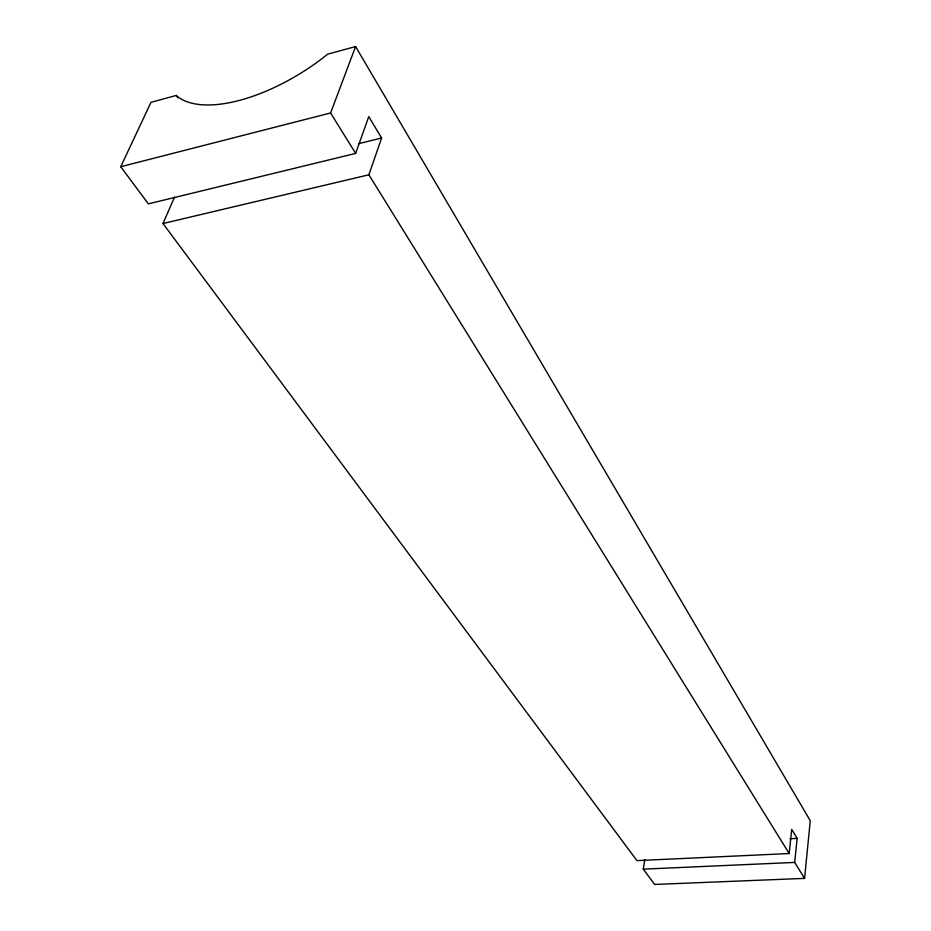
<?xml version="1.0" encoding="UTF-8"?>
<svg xmlns="http://www.w3.org/2000/svg" width="931" height="931" viewBox="0 0 931 931"><rect width="100%" height="100%" fill="white"/><g stroke="black" fill="none" stroke-linecap="round" stroke-linejoin="round"><path stroke-width="1.4" d="M644.787 859.581L643.274 869.147L654.668 884.45L804.57 878.387L810.261 820.723L355.595 46.55L327.712 54.149A122.101 55.29 -32.6 0 1 176.215 95.451L150.985 102.329L120.739 166.73L148.366 203.866L355.654 153.417L368.757 116.619L381.617 138.009L368.885 174.795L789.185 853.529L636.944 860.628L162.995 223.533L174.504 197.174M804.57 878.387L794.678 862.42L797.157 838.365L791.722 829.393L789.185 853.529M355.654 153.417L330.598 112.965L355.595 46.55M120.739 166.73L330.598 112.965M359.052 143.56L381.617 138.009M162.995 223.533L368.885 174.795M789.93 838.726L797.157 838.365M643.274 869.147L794.678 862.42M176.215 95.451L177.868 97.836"/></g></svg>
